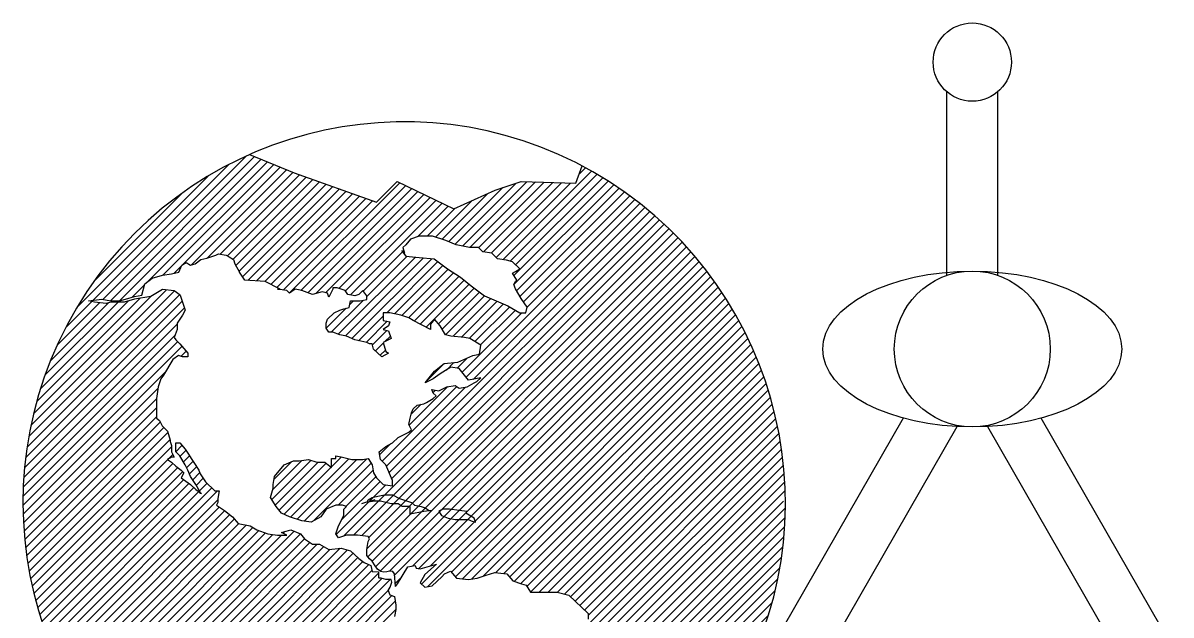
# Model space of a CAD drawing. Header units: millimetres. Extents: x -21221 to 1625077, y -149981 to 356550.
# Drawn here: x 238741 to 240178, y 200838 to 201579 of the extents above; entities that cross this region are included whole.
import ezdxf

# ---------------------------------------------------------------- set-up
doc = ezdxf.new("R2010")
doc.units = ezdxf.units.MM
doc.header["$LTSCALE"] = 1000
doc.header["$MEASUREMENT"] = 0
doc.layers.get('0').update_dxf_attribs({"linetype": 'CONTINUOUS'})
doc.layers.add('Icons', color=7, linetype='CONTINUOUS')

msp = doc.modelspace()

# ---------------------------------------------------------------- hatches: boundary and pattern name
at = {"layer": 'Icons'}
h = msp.add_hatch(dxfattribs=at)
h.set_pattern_fill('ANSI31', color=9, scale=63.75, style=0)
h.set_pattern_definition([(45, (206294.273, 190346.279), (-5.6347572, 5.6347572), [])])
h.paths.add_polyline_path([(239171.1, 200772.6), (239173, 200783.2), (239174.8, 200790.3), (239173, 200799.2), (239176.7, 200804.5), (239195.2, 200824.1), (239200.8, 200832.9), (239206.3, 200836.5), (239208.2, 200845.4), (239208.2, 200850.7), (239206.3, 200861.4), (239200.5, 200863.6), (239198.7, 200869), (239200.8, 200873.1), (239203, 200879.4), (239202.2, 200882.9), (239195.7, 200882.9), (239189.9, 200884.6), (239186.7, 200884.5), (239186.2, 200892.3), (239178.6, 200892.6), (239176.8, 200900.3), (239168.4, 200904.2), (239161.7, 200909), (239151.5, 200918.8), (239139.6, 200922.1), (239124.3, 200920.4), (239112.4, 200927), (239103.9, 200927), (239093.7, 200933.5), (239088.7, 200940), (239076.8, 200944.9), (239064.9, 200941.6), (239071.7, 200938.4), (239059.8, 200938.4), (239047.9, 200940), (239034.3, 200944.9), (239025.8, 200949.8), (239010.6, 200953), (239003.8, 200961.2), (238993.6, 200969.3), (238983.4, 200975.8), (238985.1, 200979.1), (238985.1, 200984), (238986.8, 200993.7), (238981.7, 200993.7), (238969.8, 201005.1), (238963, 201014.9), (238961.3, 201019.8), (238956.2, 201027.9), (238952.8, 201032.8), (238947.7, 201040.9), (238944.4, 201045.8), (238937.6, 201054), (238932.5, 201054), (238932.5, 201042.6), (238937.6, 201037.7), (238944.4, 201026.3), (238947.7, 201019.8), (238951.1, 201011.6), (238954.5, 201006.7), (238957.9, 201001.9), (238963.4, 200991.4), (238964.7, 200990.5), (238963, 200990.5), (238963, 200991.7), (238957.9, 200995.3), (238951.1, 201001.9), (238939.3, 201010), (238942.7, 201016.5), (238939.3, 201019.8), (238932.5, 201024.7), (238927.4, 201029.5), (238922.3, 201032.8), (238927.4, 201036.1), (238930.8, 201036.1), (238927.4, 201042.6), (238927.4, 201050.7), (238925.7, 201055.6), (238925.7, 201057.2), (238922.3, 201068.6), (238915.5, 201075.1), (238912.1, 201081.7), (238908.7, 201084.9), (238908.7, 201097.9), (238908.7, 201101.2), (238908.7, 201109.3), (238910.4, 201124), (238913.8, 201133.8), (238917.2, 201138.7), (238929.1, 201158.2), (238935.9, 201163.1), (238941, 201161.5), (238947.7, 201161.5), (238947.7, 201166.3), (238937.6, 201177.7), (238932.5, 201182.6), (238930.8, 201185.9), (238934.2, 201195.7), (238934.2, 201203.8), (238941, 201213.6), (238944.4, 201220.1), (238941, 201229.9), (238938.2, 201238.9), (238930.8, 201244.2), (238916, 201246), (238901.2, 201237.1), (238880.8, 201233.6), (238867.9, 201230), (238862.3, 201230), (238851.2, 201230), (238845.6, 201228.2), (238830.8, 201230), (238823.4, 201231.8), (238840.1, 201233.6), (238851.2, 201231.8), (238856.8, 201231.8), (238862.3, 201231.8), (238869.7, 201233.6), (238880.8, 201237.1), (238890.1, 201238.9), (238893.8, 201253.1), (238903, 201260.2), (238916, 201263.8), (238927.1, 201265.5), (238936.4, 201267.3), (238940.1, 201276.2), (238945.6, 201279.7), (238951.2, 201276.2), (238956.7, 201278), (238964.1, 201283.3), (238971.5, 201285.1), (238982.6, 201288.6), (238986.3, 201290.4), (238995.6, 201288.6), (238999.3, 201286.8), (239004.9, 201283.3), (239006.7, 201278), (239012.3, 201267.3), (239019, 201257.5), (239044.5, 201255.9), (239064.4, 201245.5), (239071.7, 201244.5), (239075.1, 201241.2), (239081.9, 201246.1), (239090.4, 201244.5), (239103.9, 201239.6), (239115.8, 201242.9), (239122.6, 201241.2), (239124.3, 201236.4), (239129.4, 201246.1), (239129.4, 201247.8), (239134.5, 201247.8), (239144.7, 201244.5), (239148.1, 201239.6), (239156.6, 201238), (239161.7, 201239.6), (239166.7, 201244.5), (239171.8, 201238), (239171.8, 201233.1), (239163.4, 201231.5), (239151.5, 201231.5), (239149.8, 201223.3), (239143, 201221.7), (239137.9, 201220.1), (239131.1, 201216.8), (239122.6, 201208.7), (239120.9, 201203.8), (239120.9, 201197.3), (239124.3, 201192.4), (239129.4, 201192.4), (239137.9, 201189.1), (239146.4, 201187.5), (239156.6, 201182.6), (239171.8, 201179.4), (239175.2, 201177.7), (239178.6, 201177.7), (239180.3, 201171.2), (239190.5, 201161.5), (239199, 201166.3), (239195.6, 201168), (239192.2, 201179.4), (239202.4, 201184.3), (239199, 201194), (239192.2, 201195.7), (239199, 201200.5), (239200.7, 201205.4), (239192.2, 201207.1), (239192.2, 201216.8), (239200.7, 201216.8), (239214.3, 201213.6), (239224.5, 201210.3), (239229.6, 201207.1), (239251.6, 201195.7), (239251.6, 201202.2), (239256.7, 201208.7), (239263.5, 201200.5), (239270.3, 201189.1), (239277.1, 201187.5), (239294.1, 201185.9), (239300.9, 201184.3), (239314.4, 201176.1), (239312.8, 201164.7), (239304.3, 201163.1), (239285.6, 201154.9), (239268.6, 201153.3), (239256.7, 201143.5), (239249.9, 201135.4), (239244.8, 201128.9), (239255, 201133.8), (239263.5, 201140.3), (239277.1, 201148.4), (239287.3, 201146.8), (239299.2, 201132.1), (239314.4, 201135.4), (239309.4, 201130.5), (239306, 201128.9), (239297.5, 201124), (239287.3, 201122.4), (239282.2, 201125.6), (239272, 201124), (239261.8, 201119.1), (239253.3, 201120.7), (239255, 201115.9), (239258.4, 201112.6), (239255, 201109.3), (239246.5, 201104.5), (239243.1, 201102.8), (239234.7, 201101.2), (239229.6, 201096.3), (239227.9, 201091.4), (239226.2, 201084.9), (239224.5, 201076.8), (239227.9, 201070.3), (239224.5, 201067), (239217.7, 201063.7), (239210.9, 201060.5), (239204.1, 201054), (239195.6, 201049.1), (239187.1, 201042.6), (239188.8, 201032.8), (239195.6, 201026.3), (239204.1, 201006.7), (239204.1, 201000.2), (239192.2, 201001.9), (239183.7, 201010), (239180.3, 201016.5), (239178.6, 201026.3), (239173.5, 201034.4), (239166.7, 201032.8), (239160, 201032.8), (239153.2, 201032.8), (239141.3, 201036.1), (239132.8, 201037.7), (239132.8, 201034.4), (239127.7, 201034.4), (239127.7, 201023), (239119.2, 201029.5), (239109, 201029.5), (239098.8, 201032.8), (239087, 201031.2), (239080.2, 201031.2), (239068.3, 201026.3), (239056.4, 201011.6), (239054.7, 201001.9), (239054.7, 200997), (239051.3, 200985.6), (239058.1, 200974.2), (239064.9, 200966), (239075.1, 200961.2), (239090.4, 200956.3), (239102.2, 200954.6), (239114.1, 200961.2), (239120.9, 200970.9), (239132.8, 200975.8), (239141.3, 200975.8), (239146.4, 200974.2), (239143, 200970.9), (239143, 200962.8), (239136.2, 200949.8), (239132.8, 200940), (239136.2, 200935.1), (239146.4, 200938.4), (239160, 200938.4), (239173.5, 200936.7), (239175.2, 200933.5), (239173.5, 200930.2), (239171.8, 200920.4), (239171.8, 200912.9), (239175, 200908.7), (239178.6, 200905.9), (239182.2, 200900), (239185.2, 200895.8), (239189.5, 200892.6), (239193.1, 200891.9), (239196.8, 200892.3), (239200.1, 200893.3), (239204.4, 200892.6), (239206.6, 200889.8), (239207.8, 200874.2), (239210, 200877.3), (239223.2, 200898.7), (239232.4, 200900.1), (239233.4, 200896.8), (239238.7, 200896.2), (239258.8, 200901.8), (239244.2, 200889.1), (239238.7, 200878.4), (239244.2, 200873.1), (239253.5, 200874.9), (239265.5, 200886.2), (239269.2, 200889.8), (239276.7, 200893.3), (239284.1, 200884.4), (239298.9, 200882.7), (239310, 200884.4), (239321.1, 200888), (239332.2, 200891.5), (239347, 200889.8), (239354.4, 200880.9), (239365.5, 200877.3), (239371.1, 200875.6), (239376.6, 200866.7), (239391.4, 200866.7), (239402.5, 200866.7), (239409.9, 200866.7), (239424.8, 200863.1), (239448.8, 200840.1), (239448.8, 200832.9), (239448.8, 200827.6), (239459.9, 200829.4), (239467.3, 200829.4), (239472.9, 200825.8), (239487.7, 200825.8), (239491.4, 200827.6), (239497, 200825.8), (239498.8, 200820.5), (239498.8, 200813.4), (239506.2, 200817), (239511.8, 200817), (239530.3, 200818.7), (239545.1, 200813.4), (239552.5, 200809.9), (239558, 200815.2), (239563.6, 200801), (239558, 200788.6), (239554.3, 200781.5), (239546.9, 200772.6), (239541.4, 200763.7), (239535.8, 200754.8), (239533.6, 200750.5), (239637.7, 200750.5, 0.123836), (239695.7, 200976), (239693.7, 200980.1), (239691.5, 200984.8), (239695.5, 200990.2, 0.27158), (239441.2, 201400.5), (239433.6, 201378.8), (239364.8, 201381), (239332.5, 201370.2), (239280.9, 201346.6), (239209.9, 201381), (239184, 201355.2), (239080.8, 201391.7), (239025.1, 201414.7, 0.70161), (239088, 200519.5), (239130.3, 200549), (239189.5, 200538), (239204.5, 200566.6), (239210, 200577.2), (239217.4, 200587.9), (239224.8, 200595), (239235.9, 200609.2), (239239.6, 200618.1), (239243.3, 200628.7), (239245.2, 200632.3), (239252.6, 200639.4), (239263.7, 200664.3), (239263.7, 200678.5), (239267.4, 200683.8), (239261.8, 200689.1), (239247, 200696.2), (239228.5, 200703.3), (239221.1, 200706.9), (239213.7, 200715.7), (239211.9, 200724.6), (239206.3, 200733.5), (239198.9, 200742.4), (239189.6, 200751.3), (239178.5, 200767.2)])
h.paths.add_polyline_path([(239173.1, 200979.5), (239171.8, 200979.1), (239172, 200979.3)], flags=16)
h.paths.add_polyline_path([(239250.6, 200968.9), (239249.9, 200969.3), (239253.3, 200969.3)], flags=16)
h.paths.add_polyline_path([(239318.9, 201238), (239302.2, 201250.4), (239289.2, 201261.1), (239272.6, 201271.7), (239255.9, 201284.1), (239237.4, 201285.9), (239220.8, 201287.7), (239219.4, 201289.5), (239217, 201298.3), (239220.8, 201301.9), (239226.3, 201309), (239237.4, 201312.6), (239254.1, 201312.6), (239270.7, 201307.2), (239283.7, 201301.9), (239300.4, 201298.3), (239311.5, 201298.3), (239317, 201293), (239328.1, 201291.2), (239335.5, 201284.1), (239346.6, 201282.4), (239354, 201280.6), (239363.3, 201271.7), (239357.7, 201268.2), (239354, 201266.4), (239359.6, 201257.5), (239357.7, 201255.7), (239355.9, 201252.2), (239357.7, 201246.8), (239365.1, 201234.4), (239372.6, 201223.8), (239370.7, 201216.7), (239363.3, 201216.7), (239348.5, 201225.5)], flags=16)

# ---------------------------------------------------------------- linework, layer by layer
at = {"color": 4}
for p, q in [((239226.3, 201309), (239220.8, 201301.9)), ((239226.3, 201309), (239220.8, 201301.9)), ((239237.4, 201312.6), (239226.3, 201309)), ((239237.4, 201312.6), (239226.3, 201309)), ((239254.1, 201312.6), (239237.4, 201312.6)), ((239254.1, 201312.6), (239237.4, 201312.6)), ((239270.7, 201307.2), (239254.1, 201312.6)), ((239270.7, 201307.2), (239254.1, 201312.6)), ((239283.7, 201301.9), (239270.7, 201307.2)), ((239283.7, 201301.9), (239270.7, 201307.2)), ((238982.6, 201288.6), (238986.3, 201290.4)), ((238982.6, 201288.6), (238986.3, 201290.4)), ((238986.3, 201290.4), (238995.6, 201288.6)), ((238986.3, 201290.4), (238995.6, 201288.6)), ((239215.2, 201294.8), (239220.8, 201287.7)), ((239215.2, 201294.8), (239220.8, 201287.7)), ((239220.8, 201301.9), (239217, 201298.3)), ((239220.8, 201301.9), (239217, 201298.3)), ((239217, 201298.3), (239218.9, 201291.2)), ((239217, 201298.3), (239218.9, 201291.2)), ((239300.4, 201298.3), (239283.7, 201301.9)), ((239300.4, 201298.3), (239283.7, 201301.9)), ((239311.5, 201298.3), (239300.4, 201298.3)), ((239311.5, 201298.3), (239300.4, 201298.3)), ((239317, 201293), (239311.5, 201298.3)), ((239317, 201293), (239311.5, 201298.3)), ((239328.1, 201291.2), (239317, 201293)), ((239328.1, 201291.2), (239317, 201293)), ((239335.5, 201284.1), (239328.1, 201291.2)), ((239335.5, 201284.1), (239328.1, 201291.2)), ((238936.4, 201267.3), (238940.1, 201276.2)), ((238936.4, 201267.3), (238940.1, 201276.2)), ((238940.1, 201276.2), (238945.6, 201279.7)), ((238940.1, 201276.2), (238945.6, 201279.7)), ((238945.6, 201279.7), (238951.2, 201276.2)), ((238945.6, 201279.7), (238951.2, 201276.2)), ((238951.2, 201276.2), (238956.7, 201278)), ((238951.2, 201276.2), (238956.7, 201278)), ((238956.7, 201278), (238964.1, 201283.3)), ((238956.7, 201278), (238964.1, 201283.3)), ((238964.1, 201283.3), (238971.5, 201285.1)), ((238964.1, 201283.3), (238971.5, 201285.1)), ((238971.5, 201285.1), (238982.6, 201288.6)), ((238971.5, 201285.1), (238982.6, 201288.6)), ((238995.6, 201288.6), (238999.3, 201286.8)), ((238995.6, 201288.6), (238999.3, 201286.8)), ((238999.3, 201286.8), (239004.9, 201283.3)), ((238999.3, 201286.8), (239004.9, 201283.3)), ((239004.9, 201283.3), (239006.7, 201278)), ((239004.9, 201283.3), (239006.7, 201278)), ((239006.7, 201278), (239012.3, 201267.3)), ((239006.7, 201278), (239012.3, 201267.3)), ((239220.8, 201287.7), (239237.4, 201285.9)), ((239220.8, 201287.7), (239237.4, 201285.9)), ((239237.4, 201285.9), (239255.9, 201284.1)), ((239237.4, 201285.9), (239255.9, 201284.1)), ((239255.9, 201284.1), (239272.6, 201271.7)), ((239255.9, 201284.1), (239272.6, 201271.7)), ((239346.6, 201282.4), (239335.5, 201284.1)), ((239346.6, 201282.4), (239335.5, 201284.1)), ((239354, 201280.6), (239346.6, 201282.4)), ((239354, 201280.6), (239346.6, 201282.4)), ((239363.3, 201271.7), (239354, 201280.6)), ((239363.3, 201271.7), (239354, 201280.6)), ((238903, 201260.2), (238916, 201263.8)), ((238903, 201260.2), (238916, 201263.8)), ((238916, 201263.8), (238927.1, 201265.5)), ((238916, 201263.8), (238927.1, 201265.5)), ((238927.1, 201265.5), (238936.4, 201267.3)), ((238927.1, 201265.5), (238936.4, 201267.3)), ((239019, 201257.5), (239012.3, 201267.3)), ((239019, 201257.5), (239012.3, 201267.3)), ((239272.6, 201271.7), (239289.2, 201261.1)), ((239272.6, 201271.7), (239289.2, 201261.1)), ((239289.2, 201261.1), (239302.2, 201250.4)), ((239289.2, 201261.1), (239302.2, 201250.4)), ((239354, 201266.4), (239357.7, 201268.2)), ((239354, 201266.4), (239357.7, 201268.2)), ((239359.6, 201257.5), (239354, 201266.4)), ((239359.6, 201257.5), (239354, 201266.4)), ((239357.7, 201268.2), (239363.3, 201271.7)), ((239357.7, 201268.2), (239363.3, 201271.7)), ((238890.1, 201238.9), (238893.8, 201253.1)), ((238890.1, 201238.9), (238893.8, 201253.1)), ((238893.8, 201253.1), (238903, 201260.2)), ((238893.8, 201253.1), (238903, 201260.2)), ((239044.5, 201255.9), (239019, 201257.5)), ((239044.5, 201255.9), (239019, 201257.5)), ((239063.2, 201246.1), (239044.5, 201255.9)), ((239063.2, 201246.1), (239044.5, 201255.9)), ((239071.7, 201244.5), (239059.8, 201246.1)), ((239059.8, 201246.1), (239063.2, 201246.1)), ((239059.8, 201246.1), (239063.2, 201246.1)), ((239071.7, 201244.5), (239059.8, 201246.1)), ((239081.9, 201246.1), (239075.1, 201241.2)), ((239081.9, 201246.1), (239075.1, 201241.2)), ((239090.4, 201244.5), (239081.9, 201246.1)), ((239090.4, 201244.5), (239081.9, 201246.1)), ((239129.4, 201246.1), (239124.3, 201236.4)), ((239129.4, 201246.1), (239124.3, 201236.4)), ((239134.5, 201247.8), (239129.4, 201247.8)), ((239129.4, 201247.8), (239129.4, 201246.1)), ((239129.4, 201247.8), (239129.4, 201246.1)), ((239134.5, 201247.8), (239129.4, 201247.8)), ((239144.7, 201244.5), (239134.5, 201247.8)), ((239144.7, 201244.5), (239134.5, 201247.8)), ((239302.2, 201250.4), (239318.9, 201238)), ((239302.2, 201250.4), (239318.9, 201238)), ((239355.9, 201252.2), (239357.7, 201255.7)), ((239355.9, 201252.2), (239357.7, 201255.7)), ((239357.7, 201246.8), (239355.9, 201252.2)), ((239357.7, 201246.8), (239355.9, 201252.2)), ((239357.7, 201255.7), (239359.6, 201257.5)), ((239357.7, 201255.7), (239359.6, 201257.5)), ((239365.1, 201234.4), (239357.7, 201246.8)), ((239365.1, 201234.4), (239357.7, 201246.8)), ((238823.4, 201231.8), (238840.1, 201233.6)), ((238823.4, 201231.8), (238840.1, 201233.6)), ((238830.8, 201230), (238823.4, 201231.8)), ((238830.8, 201230), (238823.4, 201231.8)), ((238840.1, 201233.6), (238851.2, 201231.8)), ((238840.1, 201233.6), (238851.2, 201231.8)), ((238851.2, 201231.8), (238856.8, 201231.8)), ((238851.2, 201231.8), (238856.8, 201231.8)), ((238856.8, 201231.8), (238862.3, 201231.8)), ((238856.8, 201231.8), (238862.3, 201231.8)), ((238862.3, 201231.8), (238869.7, 201233.6)), ((238862.3, 201231.8), (238869.7, 201233.6)), ((238880.8, 201233.6), (238867.9, 201230)), ((238880.8, 201233.6), (238867.9, 201230)), ((238869.7, 201233.6), (238880.8, 201237.1)), ((238869.7, 201233.6), (238880.8, 201237.1)), ((238880.8, 201237.1), (238890.1, 201238.9)), ((238880.8, 201237.1), (238890.1, 201238.9)), ((238901.2, 201237.1), (238880.8, 201233.6)), ((238901.2, 201237.1), (238880.8, 201233.6)), ((238916, 201246), (238901.2, 201237.1)), ((238916, 201246), (238901.2, 201237.1)), ((238930.8, 201244.2), (238916, 201246)), ((238930.8, 201244.2), (238916, 201246)), ((238938.2, 201238.9), (238930.8, 201244.2)), ((238938.2, 201238.9), (238930.8, 201244.2)), ((238938.2, 201238.9), (238941, 201229.9)), ((238938.2, 201238.9), (238941, 201229.9)), ((239075.1, 201241.2), (239071.7, 201244.5)), ((239075.1, 201241.2), (239071.7, 201244.5)), ((239103.9, 201239.6), (239090.4, 201244.5)), ((239103.9, 201239.6), (239090.4, 201244.5)), ((239115.8, 201242.9), (239103.9, 201239.6)), ((239115.8, 201242.9), (239103.9, 201239.6)), ((239122.6, 201241.2), (239115.8, 201242.9)), ((239122.6, 201241.2), (239115.8, 201242.9)), ((239124.3, 201236.4), (239122.6, 201241.2)), ((239124.3, 201236.4), (239122.6, 201241.2)), ((239148.1, 201239.6), (239144.7, 201244.5)), ((239148.1, 201239.6), (239144.7, 201244.5)), ((239156.6, 201238), (239148.1, 201239.6)), ((239156.6, 201238), (239148.1, 201239.6)), ((239161.7, 201239.6), (239156.6, 201238)), ((239161.7, 201239.6), (239156.6, 201238)), ((239166.7, 201244.5), (239161.7, 201239.6)), ((239166.7, 201244.5), (239161.7, 201239.6)), ((239163.4, 201231.5), (239171.8, 201233.1)), ((239163.4, 201231.5), (239171.8, 201233.1)), ((239171.8, 201238), (239166.7, 201244.5)), ((239171.8, 201238), (239166.7, 201244.5)), ((239171.8, 201233.1), (239171.8, 201238)), ((239171.8, 201233.1), (239171.8, 201238)), ((239318.9, 201238), (239348.5, 201225.5)), ((239318.9, 201238), (239348.5, 201225.5)), ((239372.6, 201223.8), (239365.1, 201234.4)), ((239372.6, 201223.8), (239365.1, 201234.4)), ((238845.6, 201228.2), (238830.8, 201230)), ((238845.6, 201228.2), (238830.8, 201230)), ((238851.2, 201230), (238845.6, 201228.2)), ((238851.2, 201230), (238845.6, 201228.2)), ((238862.3, 201230), (238851.2, 201230)), ((238862.3, 201230), (238851.2, 201230)), ((238867.9, 201230), (238862.3, 201230)), ((238867.9, 201230), (238862.3, 201230)), ((238941, 201229.9), (238944.4, 201220.1)), ((238941, 201229.9), (238944.4, 201220.1)), ((238944.4, 201220.1), (238941, 201213.6)), ((238944.4, 201220.1), (238941, 201213.6)), ((239131.1, 201216.8), (239137.9, 201220.1)), ((239131.1, 201216.8), (239137.9, 201220.1)), ((239137.9, 201220.1), (239143, 201221.7)), ((239137.9, 201220.1), (239143, 201221.7)), ((239143, 201221.7), (239149.8, 201223.3)), ((239143, 201221.7), (239149.8, 201223.3)), ((239149.8, 201223.3), (239151.5, 201231.5)), ((239149.8, 201223.3), (239151.5, 201231.5)), ((239151.5, 201231.5), (239163.4, 201231.5)), ((239151.5, 201231.5), (239163.4, 201231.5)), ((239348.5, 201225.5), (239363.3, 201216.7)), ((239348.5, 201225.5), (239363.3, 201216.7)), ((239370.7, 201216.7), (239372.6, 201223.8)), ((239370.7, 201216.7), (239372.6, 201223.8)), ((238941, 201213.6), (238934.2, 201203.8)), ((238941, 201213.6), (238934.2, 201203.8)), ((238934.2, 201203.8), (238934.2, 201195.7)), ((238934.2, 201203.8), (238934.2, 201195.7)), ((239120.9, 201203.8), (239122.6, 201208.7)), ((239120.9, 201203.8), (239122.6, 201208.7)), ((239120.9, 201197.3), (239120.9, 201203.8)), ((239120.9, 201197.3), (239120.9, 201203.8)), ((239122.6, 201208.7), (239131.1, 201216.8)), ((239122.6, 201208.7), (239131.1, 201216.8)), ((239200.7, 201216.8), (239192.2, 201216.8)), ((239192.2, 201216.8), (239192.2, 201207.1)), ((239192.2, 201216.8), (239192.2, 201207.1)), ((239200.7, 201216.8), (239192.2, 201216.8)), ((239192.2, 201207.1), (239200.7, 201205.4)), ((239192.2, 201207.1), (239200.7, 201205.4)), ((239200.7, 201205.4), (239199, 201200.5)), ((239200.7, 201205.4), (239199, 201200.5)), ((239214.3, 201213.6), (239200.7, 201216.8)), ((239214.3, 201213.6), (239200.7, 201216.8)), ((239224.5, 201210.3), (239214.3, 201213.6)), ((239224.5, 201210.3), (239214.3, 201213.6)), ((239229.6, 201207.1), (239224.5, 201210.3)), ((239229.6, 201207.1), (239224.5, 201210.3)), ((239251.6, 201195.7), (239229.6, 201207.1)), ((239251.6, 201195.7), (239229.6, 201207.1)), ((239256.7, 201208.7), (239251.6, 201202.2)), ((239256.7, 201208.7), (239251.6, 201202.2)), ((239263.5, 201200.5), (239256.7, 201208.7)), ((239263.5, 201200.5), (239256.7, 201208.7)), ((239363.3, 201216.7), (239370.7, 201216.7)), ((239363.3, 201216.7), (239370.7, 201216.7)), ((238934.2, 201195.7), (238930.8, 201185.9)), ((238934.2, 201195.7), (238930.8, 201185.9)), ((239124.3, 201192.4), (239120.9, 201197.3)), ((239124.3, 201192.4), (239120.9, 201197.3)), ((239129.4, 201192.4), (239124.3, 201192.4)), ((239129.4, 201192.4), (239124.3, 201192.4)), ((239137.9, 201189.1), (239129.4, 201192.4)), ((239137.9, 201189.1), (239129.4, 201192.4)), ((239146.4, 201187.5), (239137.9, 201189.1)), ((239146.4, 201187.5), (239137.9, 201189.1)), ((239199, 201200.5), (239192.2, 201195.7)), ((239199, 201200.5), (239192.2, 201195.7)), ((239192.2, 201195.7), (239199, 201194)), ((239192.2, 201195.7), (239199, 201194)), ((239199, 201194), (239202.4, 201184.3)), ((239199, 201194), (239202.4, 201184.3)), ((239251.6, 201202.2), (239251.6, 201195.7)), ((239251.6, 201202.2), (239251.6, 201195.7)), ((239270.3, 201189.1), (239263.5, 201200.5)), ((239270.3, 201189.1), (239263.5, 201200.5)), ((239277.1, 201187.5), (239270.3, 201189.1)), ((239277.1, 201187.5), (239270.3, 201189.1)), ((238930.8, 201185.9), (238932.5, 201182.6)), ((238930.8, 201185.9), (238932.5, 201182.6)), ((238932.5, 201182.6), (238937.6, 201177.7)), ((238932.5, 201182.6), (238937.6, 201177.7)), ((238937.6, 201177.7), (238947.7, 201166.3)), ((238937.6, 201177.7), (238947.7, 201166.3)), ((239156.6, 201182.6), (239146.4, 201187.5)), ((239156.6, 201182.6), (239146.4, 201187.5)), ((239171.8, 201179.4), (239156.6, 201182.6)), ((239171.8, 201179.4), (239156.6, 201182.6)), ((239175.2, 201177.7), (239171.8, 201179.4)), ((239175.2, 201177.7), (239171.8, 201179.4)), ((239178.6, 201177.7), (239175.2, 201177.7)), ((239178.6, 201177.7), (239175.2, 201177.7)), ((239180.3, 201171.2), (239178.6, 201177.7)), ((239180.3, 201171.2), (239178.6, 201177.7)), ((239202.4, 201184.3), (239192.2, 201179.4)), ((239202.4, 201184.3), (239192.2, 201179.4)), ((239192.2, 201179.4), (239195.6, 201168)), ((239192.2, 201179.4), (239195.6, 201168)), ((239294.1, 201185.9), (239277.1, 201187.5)), ((239294.1, 201185.9), (239277.1, 201187.5)), ((239300.9, 201184.3), (239294.1, 201185.9)), ((239300.9, 201184.3), (239294.1, 201185.9)), ((239314.4, 201176.1), (239300.9, 201184.3)), ((239314.4, 201176.1), (239300.9, 201184.3)), ((239312.8, 201164.7), (239314.4, 201176.1)), ((239312.8, 201164.7), (239314.4, 201176.1)), ((238935.9, 201163.1), (238929.1, 201158.2)), ((238935.9, 201163.1), (238929.1, 201158.2)), ((238941, 201161.5), (238935.9, 201163.1)), ((238941, 201161.5), (238935.9, 201163.1)), ((238947.7, 201161.5), (238941, 201161.5)), ((238947.7, 201161.5), (238941, 201161.5)), ((238947.7, 201166.3), (238947.7, 201161.5)), ((238947.7, 201166.3), (238947.7, 201161.5)), ((239190.5, 201161.5), (239180.3, 201171.2)), ((239190.5, 201161.5), (239180.3, 201171.2)), ((239199, 201166.3), (239190.5, 201161.5)), ((239199, 201166.3), (239190.5, 201161.5)), ((239195.6, 201168), (239199, 201166.3)), ((239195.6, 201168), (239199, 201166.3)), ((239285.6, 201154.9), (239304.3, 201163.1)), ((239285.6, 201154.9), (239304.3, 201163.1)), ((239304.3, 201163.1), (239312.8, 201164.7)), ((239304.3, 201163.1), (239312.8, 201164.7)), ((238929.1, 201158.2), (238917.2, 201138.7)), ((238929.1, 201158.2), (238917.2, 201138.7)), ((239256.7, 201143.5), (239268.6, 201153.3)), ((239256.7, 201143.5), (239268.6, 201153.3)), ((239277.1, 201148.4), (239263.5, 201140.3)), ((239277.1, 201148.4), (239263.5, 201140.3)), ((239268.6, 201153.3), (239285.6, 201154.9)), ((239268.6, 201153.3), (239285.6, 201154.9)), ((239287.3, 201146.8), (239277.1, 201148.4)), ((239287.3, 201146.8), (239277.1, 201148.4)), ((239299.2, 201132.1), (239287.3, 201146.8)), ((239299.2, 201132.1), (239287.3, 201146.8)), ((238913.8, 201133.8), (238910.4, 201124)), ((238913.8, 201133.8), (238910.4, 201124)), ((238917.2, 201138.7), (238913.8, 201133.8)), ((238917.2, 201138.7), (238913.8, 201133.8)), ((239244.8, 201128.9), (239249.9, 201135.4)), ((239244.8, 201128.9), (239249.9, 201135.4)), ((239255, 201133.8), (239244.8, 201128.9)), ((239255, 201133.8), (239244.8, 201128.9)), ((239249.9, 201135.4), (239256.7, 201143.5)), ((239249.9, 201135.4), (239256.7, 201143.5)), ((239263.5, 201140.3), (239255, 201133.8)), ((239263.5, 201140.3), (239255, 201133.8)), ((239314.4, 201135.4), (239299.2, 201132.1)), ((239314.4, 201135.4), (239299.2, 201132.1)), ((239309.4, 201130.5), (239314.4, 201135.4)), ((239309.4, 201130.5), (239314.4, 201135.4)), ((238910.4, 201124), (238908.7, 201109.3)), ((238910.4, 201124), (238908.7, 201109.3)), ((239255, 201115.9), (239253.3, 201120.7)), ((239253.3, 201120.7), (239261.8, 201119.1)), ((239253.3, 201120.7), (239261.8, 201119.1)), ((239255, 201115.9), (239253.3, 201120.7)), ((239261.8, 201119.1), (239272, 201124)), ((239261.8, 201119.1), (239272, 201124)), ((239272, 201124), (239282.2, 201125.6)), ((239272, 201124), (239282.2, 201125.6)), ((239282.2, 201125.6), (239287.3, 201122.4)), ((239282.2, 201125.6), (239287.3, 201122.4)), ((239287.3, 201122.4), (239297.5, 201124)), ((239287.3, 201122.4), (239297.5, 201124)), ((239297.5, 201124), (239306, 201128.9)), ((239297.5, 201124), (239306, 201128.9)), ((239306, 201128.9), (239309.4, 201130.5)), ((239306, 201128.9), (239309.4, 201130.5)), ((238908.7, 201109.3), (238908.7, 201101.2)), ((238908.7, 201109.3), (238908.7, 201101.2)), ((239234.7, 201101.2), (239243.1, 201102.8)), ((239234.7, 201101.2), (239243.1, 201102.8)), ((239243.1, 201102.8), (239246.5, 201104.5)), ((239243.1, 201102.8), (239246.5, 201104.5)), ((239246.5, 201104.5), (239255, 201109.3)), ((239246.5, 201104.5), (239255, 201109.3)), ((239258.4, 201112.6), (239255, 201115.9)), ((239258.4, 201112.6), (239255, 201115.9)), ((239255, 201109.3), (239258.4, 201112.6)), ((239255, 201109.3), (239258.4, 201112.6)), ((238908.7, 201101.2), (238908.7, 201097.9)), ((238908.7, 201101.2), (238908.7, 201097.9)), ((238908.7, 201097.9), (238908.7, 201084.9)), ((238908.7, 201097.9), (238908.7, 201084.9)), ((239226.2, 201084.9), (239227.9, 201091.4)), ((239226.2, 201084.9), (239227.9, 201091.4)), ((239227.9, 201091.4), (239229.6, 201096.3)), ((239227.9, 201091.4), (239229.6, 201096.3)), ((239229.6, 201096.3), (239234.7, 201101.2)), ((239229.6, 201096.3), (239234.7, 201101.2)), ((238908.7, 201084.9), (238912.1, 201081.7)), ((238908.7, 201084.9), (238912.1, 201081.7)), ((238912.1, 201081.7), (238915.5, 201075.1)), ((238912.1, 201081.7), (238915.5, 201075.1)), ((238915.5, 201075.1), (238922.3, 201068.6)), ((238915.5, 201075.1), (238922.3, 201068.6)), ((239224.5, 201076.8), (239226.2, 201084.9)), ((239224.5, 201076.8), (239226.2, 201084.9)), ((239227.9, 201070.3), (239224.5, 201076.8)), ((239227.9, 201070.3), (239224.5, 201076.8)), ((238922.3, 201068.6), (238925.7, 201057.2)), ((238922.3, 201068.6), (238925.7, 201057.2)), ((239204.1, 201054), (239210.9, 201060.5)), ((239204.1, 201054), (239210.9, 201060.5)), ((239210.9, 201060.5), (239217.7, 201063.7)), ((239210.9, 201060.5), (239217.7, 201063.7)), ((239217.7, 201063.7), (239224.5, 201067)), ((239217.7, 201063.7), (239224.5, 201067)), ((239224.5, 201067), (239227.9, 201070.3)), ((239224.5, 201067), (239227.9, 201070.3)), ((238925.7, 201057.2), (238925.7, 201055.6)), ((238925.7, 201057.2), (238925.7, 201055.6)), ((238925.7, 201055.6), (238927.4, 201050.7)), ((238925.7, 201055.6), (238927.4, 201050.7)), ((238927.4, 201050.7), (238927.4, 201042.6)), ((238927.4, 201050.7), (238927.4, 201042.6)), ((238932.5, 201042.6), (238932.5, 201054)), ((238932.5, 201054), (238937.6, 201054)), ((238932.5, 201054), (238937.6, 201054)), ((238932.5, 201042.6), (238932.5, 201054)), ((238937.6, 201054), (238944.4, 201045.8)), ((238937.6, 201054), (238944.4, 201045.8)), ((238944.4, 201045.8), (238947.7, 201040.9)), ((238944.4, 201045.8), (238947.7, 201040.9)), ((239187.1, 201042.6), (239195.6, 201049.1)), ((239187.1, 201042.6), (239195.6, 201049.1)), ((239195.6, 201049.1), (239204.1, 201054)), ((239195.6, 201049.1), (239204.1, 201054)), ((238927.4, 201036.1), (238922.3, 201032.8)), ((238927.4, 201036.1), (238922.3, 201032.8)), ((238922.3, 201032.8), (238927.4, 201029.5)), ((238922.3, 201032.8), (238927.4, 201029.5)), ((238927.4, 201042.6), (238930.8, 201036.1)), ((238927.4, 201042.6), (238930.8, 201036.1)), ((238930.8, 201036.1), (238927.4, 201036.1)), ((238930.8, 201036.1), (238927.4, 201036.1)), ((238937.6, 201037.7), (238932.5, 201042.6)), ((238937.6, 201037.7), (238932.5, 201042.6)), ((238944.4, 201026.3), (238937.6, 201037.7)), ((238944.4, 201026.3), (238937.6, 201037.7)), ((238947.7, 201040.9), (238952.8, 201032.8)), ((238947.7, 201040.9), (238952.8, 201032.8)), ((238952.8, 201032.8), (238956.2, 201027.9)), ((238952.8, 201032.8), (238956.2, 201027.9)), ((239068.3, 201026.3), (239080.2, 201031.2)), ((239068.3, 201026.3), (239080.2, 201031.2)), ((239080.2, 201031.2), (239087, 201031.2)), ((239080.2, 201031.2), (239087, 201031.2)), ((239087, 201031.2), (239098.8, 201032.8)), ((239087, 201031.2), (239098.8, 201032.8)), ((239098.8, 201032.8), (239109, 201029.5)), ((239098.8, 201032.8), (239109, 201029.5)), ((239127.7, 201023), (239127.7, 201034.4)), ((239127.7, 201034.4), (239132.8, 201034.4)), ((239127.7, 201034.4), (239132.8, 201034.4)), ((239127.7, 201023), (239127.7, 201034.4)), ((239132.8, 201034.4), (239132.8, 201037.7)), ((239132.8, 201037.7), (239141.3, 201036.1)), ((239132.8, 201037.7), (239141.3, 201036.1)), ((239132.8, 201034.4), (239132.8, 201037.7)), ((239141.3, 201036.1), (239153.2, 201032.8)), ((239141.3, 201036.1), (239153.2, 201032.8)), ((239153.2, 201032.8), (239160, 201032.8)), ((239153.2, 201032.8), (239160, 201032.8)), ((239160, 201032.8), (239166.7, 201032.8)), ((239160, 201032.8), (239166.7, 201032.8)), ((239166.7, 201032.8), (239173.5, 201034.4)), ((239166.7, 201032.8), (239173.5, 201034.4)), ((239173.5, 201034.4), (239178.6, 201026.3)), ((239173.5, 201034.4), (239178.6, 201026.3)), ((239188.8, 201032.8), (239187.1, 201042.6)), ((239188.8, 201032.8), (239187.1, 201042.6)), ((239195.6, 201026.3), (239188.8, 201032.8)), ((239195.6, 201026.3), (239188.8, 201032.8)), ((238927.4, 201029.5), (238932.5, 201024.7)), ((238927.4, 201029.5), (238932.5, 201024.7)), ((238932.5, 201024.7), (238939.3, 201019.8)), ((238932.5, 201024.7), (238939.3, 201019.8)), ((238939.3, 201019.8), (238942.7, 201016.5)), ((238939.3, 201019.8), (238942.7, 201016.5)), ((238942.7, 201016.5), (238939.3, 201010)), ((238942.7, 201016.5), (238939.3, 201010)), ((238947.7, 201019.8), (238944.4, 201026.3)), ((238947.7, 201019.8), (238944.4, 201026.3)), ((238951.1, 201011.6), (238947.7, 201019.8)), ((238951.1, 201011.6), (238947.7, 201019.8)), ((238956.2, 201027.9), (238961.3, 201019.8)), ((238956.2, 201027.9), (238961.3, 201019.8)), ((238961.3, 201019.8), (238963, 201014.9)), ((238961.3, 201019.8), (238963, 201014.9)), ((239056.4, 201011.6), (239068.3, 201026.3)), ((239056.4, 201011.6), (239068.3, 201026.3)), ((239109, 201029.5), (239119.2, 201029.5)), ((239109, 201029.5), (239119.2, 201029.5)), ((239119.2, 201029.5), (239127.7, 201023)), ((239119.2, 201029.5), (239127.7, 201023)), ((239178.6, 201026.3), (239180.3, 201016.5)), ((239178.6, 201026.3), (239180.3, 201016.5)), ((239180.3, 201016.5), (239183.7, 201010)), ((239180.3, 201016.5), (239183.7, 201010)), ((239204.1, 201006.7), (239195.6, 201026.3)), ((239204.1, 201006.7), (239195.6, 201026.3)), ((238939.3, 201010), (238951.1, 201001.9)), ((238939.3, 201010), (238951.1, 201001.9)), ((238954.5, 201006.7), (238951.1, 201011.6)), ((238954.5, 201006.7), (238951.1, 201011.6)), ((238951.1, 201001.9), (238957.9, 200995.3)), ((238951.1, 201001.9), (238957.9, 200995.3)), ((238957.9, 201001.9), (238954.5, 201006.7)), ((238957.9, 201001.9), (238954.5, 201006.7)), ((238963, 200992.1), (238957.9, 201001.9)), ((238963, 200992.1), (238957.9, 201001.9)), ((238963, 201014.9), (238969.8, 201005.1)), ((238963, 201014.9), (238969.8, 201005.1)), ((238969.8, 201005.1), (238981.7, 200993.7)), ((238969.8, 201005.1), (238981.7, 200993.7)), ((239054.7, 201001.9), (239056.4, 201011.6)), ((239054.7, 201001.9), (239056.4, 201011.6)), ((239054.7, 200997), (239054.7, 201001.9)), ((239054.7, 200997), (239054.7, 201001.9)), ((239183.7, 201010), (239192.2, 201001.9)), ((239183.7, 201010), (239192.2, 201001.9)), ((239192.2, 201001.9), (239204.1, 201000.2)), ((239192.2, 201001.9), (239204.1, 201000.2)), ((239204.1, 201000.2), (239204.1, 201006.7)), ((239204.1, 201000.2), (239204.1, 201006.7)), ((238957.9, 200995.3), (238964.7, 200990.5)), ((238957.9, 200995.3), (238964.7, 200990.5)), ((238963, 200990.5), (238963, 200992.1)), ((238963, 200990.5), (238963, 200992.1)), ((238964.7, 200990.5), (238963, 200990.5)), ((238964.7, 200990.5), (238963, 200990.5)), ((238981.7, 200993.7), (238986.8, 200993.7)), ((238981.7, 200993.7), (238986.8, 200993.7)), ((238986.8, 200993.7), (238985.1, 200984)), ((238986.8, 200993.7), (238985.1, 200984)), ((239051.3, 200985.6), (239054.7, 200997)), ((239051.3, 200985.6), (239054.7, 200997)), ((239185.4, 200987.2), (239193.9, 200988.8)), ((239185.4, 200987.2), (239193.9, 200988.8)), ((239193.9, 200988.8), (239204.1, 200988.8)), ((239193.9, 200988.8), (239204.1, 200988.8)), ((239204.1, 200988.8), (239212.6, 200984)), ((239204.1, 200988.8), (239212.6, 200984)), ((238985.1, 200979.1), (238983.4, 200975.8)), ((238985.1, 200979.1), (238983.4, 200975.8)), ((238983.4, 200975.8), (238993.6, 200969.3)), ((238983.4, 200975.8), (238993.6, 200969.3)), ((238985.1, 200984), (238985.1, 200979.1)), ((238985.1, 200984), (238985.1, 200979.1)), ((239058.1, 200974.2), (239051.3, 200985.6)), ((239058.1, 200974.2), (239051.3, 200985.6)), ((239064.9, 200966), (239058.1, 200974.2)), ((239064.9, 200966), (239058.1, 200974.2)), ((239132.8, 200975.8), (239120.9, 200970.9)), ((239132.8, 200975.8), (239120.9, 200970.9)), ((239141.3, 200975.8), (239132.8, 200975.8)), ((239141.3, 200975.8), (239132.8, 200975.8)), ((239146.4, 200974.2), (239141.3, 200975.8)), ((239146.4, 200974.2), (239141.3, 200975.8)), ((239143, 200970.9), (239146.4, 200974.2)), ((239143, 200970.9), (239146.4, 200974.2)), ((239170.1, 200979.1), (239165.1, 200977.4)), ((239170.1, 200979.1), (239165.1, 200977.4)), ((239182, 200980.7), (239170.1, 200979.1)), ((239182, 200980.7), (239170.1, 200979.1)), ((239171.8, 200979.1), (239173.5, 200982.3)), ((239171.8, 200979.1), (239173.5, 200982.3)), ((239176.9, 200980.7), (239171.8, 200979.1)), ((239176.9, 200980.7), (239171.8, 200979.1)), ((239173.5, 200982.3), (239178.6, 200985.6)), ((239173.5, 200982.3), (239178.6, 200985.6)), ((239182, 200982.3), (239176.9, 200980.7)), ((239182, 200982.3), (239176.9, 200980.7)), ((239178.6, 200985.6), (239185.4, 200987.2)), ((239178.6, 200985.6), (239185.4, 200987.2)), ((239188.8, 200980.7), (239182, 200980.7)), ((239188.8, 200980.7), (239182, 200980.7)), ((239202.4, 200977.4), (239188.8, 200980.7)), ((239202.4, 200977.4), (239188.8, 200980.7)), ((239210.9, 200977.4), (239202.4, 200977.4)), ((239210.9, 200977.4), (239202.4, 200977.4)), ((239216, 200974.2), (239210.9, 200977.4)), ((239216, 200974.2), (239210.9, 200977.4)), ((239212.6, 200984), (239217.7, 200982.3)), ((239212.6, 200984), (239217.7, 200982.3)), ((239222.8, 200974.2), (239216, 200974.2)), ((239222.8, 200974.2), (239216, 200974.2)), ((239217.7, 200982.3), (239227.9, 200979.1)), ((239217.7, 200982.3), (239227.9, 200979.1)), ((239226.2, 200974.2), (239222.8, 200974.2)), ((239226.2, 200974.2), (239222.8, 200974.2)), ((239226.2, 200969.3), (239226.2, 200974.2)), ((239226.2, 200969.3), (239226.2, 200974.2)), ((239227.9, 200979.1), (239231.3, 200975.8)), ((239227.9, 200979.1), (239231.3, 200975.8)), ((239231.3, 200975.8), (239239.8, 200974.2)), ((239231.3, 200975.8), (239239.8, 200974.2)), ((239239.8, 200974.2), (239244.8, 200972.6)), ((239239.8, 200974.2), (239244.8, 200972.6)), ((238993.6, 200969.3), (239003.8, 200961.2)), ((238993.6, 200969.3), (239003.8, 200961.2)), ((239003.8, 200961.2), (239010.6, 200953)), ((239003.8, 200961.2), (239010.6, 200953)), ((239075.1, 200961.2), (239064.9, 200966)), ((239075.1, 200961.2), (239064.9, 200966)), ((239090.4, 200956.3), (239075.1, 200961.2)), ((239090.4, 200956.3), (239075.1, 200961.2)), ((239114.1, 200961.2), (239102.2, 200954.6)), ((239114.1, 200961.2), (239102.2, 200954.6)), ((239120.9, 200970.9), (239114.1, 200961.2)), ((239120.9, 200970.9), (239114.1, 200961.2)), ((239136.2, 200949.8), (239143, 200962.8)), ((239136.2, 200949.8), (239143, 200962.8)), ((239143, 200962.8), (239143, 200970.9)), ((239143, 200962.8), (239143, 200970.9)), ((239226.2, 200964.4), (239226.2, 200969.3)), ((239226.2, 200964.4), (239226.2, 200969.3)), ((239243.1, 200967.7), (239226.2, 200964.4)), ((239243.1, 200967.7), (239226.2, 200964.4)), ((239253.3, 200969.3), (239243.1, 200967.7)), ((239253.3, 200969.3), (239243.1, 200967.7)), ((239244.8, 200972.6), (239249.9, 200969.3)), ((239244.8, 200972.6), (239249.9, 200969.3)), ((239249.9, 200969.3), (239253.3, 200969.3)), ((239249.9, 200969.3), (239253.3, 200969.3)), ((239266.9, 200970.9), (239261.8, 200967.7)), ((239266.9, 200970.9), (239261.8, 200967.7)), ((239261.8, 200967.7), (239265.2, 200962.8)), ((239261.8, 200967.7), (239265.2, 200962.8)), ((239265.2, 200962.8), (239273.7, 200959.5)), ((239265.2, 200962.8), (239273.7, 200959.5)), ((239275.4, 200970.9), (239266.9, 200970.9)), ((239275.4, 200970.9), (239266.9, 200970.9)), ((239273.7, 200959.5), (239282.2, 200957.9)), ((239273.7, 200959.5), (239282.2, 200957.9)), ((239287.3, 200969.3), (239275.4, 200970.9)), ((239287.3, 200969.3), (239275.4, 200970.9)), ((239297.5, 200967.7), (239287.3, 200969.3)), ((239297.5, 200967.7), (239287.3, 200969.3)), ((239306, 200959.5), (239295.8, 200966)), ((239306, 200959.5), (239295.8, 200966)), ((239307.7, 200954.6), (239306, 200959.5)), ((239307.7, 200954.6), (239306, 200959.5)), ((239010.6, 200953), (239025.8, 200949.8)), ((239010.6, 200953), (239025.8, 200949.8)), ((239025.8, 200949.8), (239034.3, 200944.9)), ((239025.8, 200949.8), (239034.3, 200944.9)), ((239034.3, 200944.9), (239047.9, 200940)), ((239034.3, 200944.9), (239047.9, 200940)), ((239064.9, 200941.6), (239076.8, 200944.9)), ((239064.9, 200941.6), (239076.8, 200944.9)), ((239076.8, 200944.9), (239088.7, 200940)), ((239076.8, 200944.9), (239088.7, 200940)), ((239102.2, 200954.6), (239090.4, 200956.3)), ((239102.2, 200954.6), (239090.4, 200956.3)), ((239132.8, 200940), (239136.2, 200949.8)), ((239132.8, 200940), (239136.2, 200949.8)), ((239282.2, 200957.9), (239292.4, 200957.9)), ((239282.2, 200957.9), (239292.4, 200957.9)), ((239292.4, 200957.9), (239299.2, 200957.9)), ((239292.4, 200957.9), (239299.2, 200957.9)), ((239299.2, 200957.9), (239302.6, 200956.3)), ((239299.2, 200957.9), (239302.6, 200956.3)), ((239302.6, 200956.3), (239307.7, 200954.6)), ((239302.6, 200956.3), (239307.7, 200954.6)), ((239047.9, 200940), (239059.8, 200938.4)), ((239047.9, 200940), (239059.8, 200938.4)), ((239059.8, 200938.4), (239071.7, 200938.4)), ((239059.8, 200938.4), (239071.7, 200938.4)), ((239071.7, 200938.4), (239064.9, 200941.6)), ((239071.7, 200938.4), (239064.9, 200941.6)), ((239088.7, 200940), (239093.7, 200933.5)), ((239088.7, 200940), (239093.7, 200933.5)), ((239093.7, 200933.5), (239103.9, 200927)), ((239093.7, 200933.5), (239103.9, 200927)), ((239136.2, 200935.1), (239132.8, 200940)), ((239136.2, 200935.1), (239132.8, 200940)), ((239146.4, 200938.4), (239136.2, 200935.1)), ((239146.4, 200938.4), (239136.2, 200935.1)), ((239160, 200938.4), (239146.4, 200938.4)), ((239160, 200938.4), (239146.4, 200938.4)), ((239173.5, 200936.7), (239160, 200938.4)), ((239173.5, 200936.7), (239160, 200938.4)), ((239171.8, 200920.4), (239173.5, 200930.2)), ((239171.8, 200920.4), (239173.5, 200930.2)), ((239175.2, 200933.5), (239173.5, 200936.7)), ((239175.2, 200933.5), (239173.5, 200936.7)), ((239173.5, 200930.2), (239175.2, 200933.5)), ((239173.5, 200930.2), (239175.2, 200933.5)), ((239103.9, 200927), (239112.4, 200927)), ((239103.9, 200927), (239112.4, 200927)), ((239112.4, 200927), (239124.3, 200920.4)), ((239112.4, 200927), (239124.3, 200920.4)), ((239124.3, 200920.4), (239139.6, 200922.1)), ((239124.3, 200920.4), (239139.6, 200922.1)), ((239139.6, 200922.1), (239151.5, 200918.8)), ((239139.6, 200922.1), (239151.5, 200918.8)), ((239151.5, 200918.8), (239161.7, 200909)), ((239151.5, 200918.8), (239161.7, 200909)), ((239171.8, 200912.3), (239171.8, 200920.4)), ((239171.8, 200912.3), (239171.8, 200920.4)), ((239161.7, 200909), (239168.4, 200904.2)), ((239161.7, 200909), (239168.4, 200904.2)), ((239168.4, 200904.2), (239176.8, 200900.3)), ((239168.4, 200904.2), (239176.8, 200900.3)), ((239175, 200908.7), (239171.8, 200912.9)), ((239175, 200908.7), (239171.8, 200912.9)), ((239178.6, 200905.9), (239175, 200908.7)), ((239178.6, 200905.9), (239175, 200908.7)), ((239182.2, 200900), (239178.6, 200905.9)), ((239182.2, 200900), (239178.6, 200905.9)), ((239238.7, 200896.2), (239258.8, 200901.8)), ((239238.7, 200896.2), (239258.8, 200901.8)), ((239258.8, 200901.8), (239244.2, 200889.1)), ((239258.8, 200901.8), (239244.2, 200889.1)), ((239176.8, 200900.3), (239178.6, 200892.6)), ((239176.8, 200900.3), (239178.6, 200892.6)), ((239178.6, 200892.6), (239186.2, 200892.3)), ((239178.6, 200892.6), (239186.2, 200892.3)), ((239185.2, 200895.8), (239182.2, 200900)), ((239185.2, 200895.8), (239182.2, 200900)), ((239189.5, 200892.6), (239185.2, 200895.8)), ((239189.5, 200892.6), (239185.2, 200895.8)), ((239186.2, 200892.3), (239186.6, 200885.3)), ((239186.2, 200892.3), (239186.6, 200885.3)), ((239193.1, 200891.9), (239189.5, 200892.6)), ((239193.1, 200891.9), (239189.5, 200892.6)), ((239196.8, 200892.3), (239193.1, 200891.9)), ((239196.8, 200892.3), (239193.1, 200891.9)), ((239200.1, 200893.3), (239196.8, 200892.3)), ((239200.1, 200893.3), (239196.8, 200892.3)), ((239204.4, 200892.6), (239200.1, 200893.3)), ((239204.4, 200892.6), (239200.1, 200893.3)), ((239206.6, 200889.8), (239204.4, 200892.6)), ((239206.6, 200889.8), (239204.4, 200892.6)), ((239207.8, 200874.2), (239206.6, 200889.8)), ((239207.8, 200874.2), (239206.6, 200889.8)), ((239210, 200877.3), (239223.2, 200898.7)), ((239210, 200877.3), (239223.2, 200898.7)), ((239223.2, 200898.7), (239232.4, 200900.1)), ((239223.2, 200898.7), (239232.4, 200900.1)), ((239232.4, 200900.1), (239233.4, 200896.8)), ((239232.4, 200900.1), (239233.4, 200896.8)), ((239233.4, 200896.8), (239238.7, 200896.2)), ((239233.4, 200896.8), (239238.7, 200896.2)), ((239244.2, 200889.1), (239238.7, 200878.4)), ((239244.2, 200889.1), (239238.7, 200878.4)), ((239265.5, 200886.2), (239269.2, 200889.8)), ((239265.5, 200886.2), (239269.2, 200889.8)), ((239269.2, 200889.8), (239276.7, 200893.3)), ((239269.2, 200889.8), (239276.7, 200893.3)), ((239276.7, 200893.3), (239284.1, 200884.4)), ((239276.7, 200893.3), (239284.1, 200884.4)), ((239310, 200884.4), (239321.1, 200888)), ((239310, 200884.4), (239321.1, 200888)), ((239321.1, 200888), (239332.2, 200891.5)), ((239321.1, 200888), (239332.2, 200891.5)), ((239332.2, 200891.5), (239347, 200889.8)), ((239332.2, 200891.5), (239347, 200889.8)), ((239347, 200889.8), (239354.4, 200880.9)), ((239347, 200889.8), (239354.4, 200880.9)), ((239186.6, 200885.3), (239187.2, 200884.5)), ((239186.6, 200885.3), (239187.2, 200884.5)), ((239189.9, 200884.6), (239187.2, 200884.5)), ((239189.9, 200884.6), (239187.2, 200884.5)), ((239195.7, 200882.9), (239189.9, 200884.6)), ((239195.7, 200882.9), (239189.9, 200884.6)), ((239202.2, 200882.9), (239195.7, 200882.9)), ((239202.2, 200882.9), (239195.7, 200882.9)), ((239198.7, 200869), (239200.8, 200873.1)), ((239198.7, 200869), (239200.8, 200873.1)), ((239200.8, 200873.1), (239203, 200879.4)), ((239200.8, 200873.1), (239203, 200879.4)), ((239203, 200879.4), (239202.2, 200882.9)), ((239203, 200879.4), (239202.2, 200882.9)), ((239207.8, 200874.2), (239210, 200877.3)), ((239207.8, 200874.2), (239210, 200877.3)), ((239238.7, 200878.4), (239244.2, 200873.1)), ((239238.7, 200878.4), (239244.2, 200873.1)), ((239244.2, 200873.1), (239253.5, 200874.9)), ((239244.2, 200873.1), (239253.5, 200874.9)), ((239253.5, 200874.9), (239265.5, 200886.2)), ((239253.5, 200874.9), (239265.5, 200886.2)), ((239284.1, 200884.4), (239298.9, 200882.7)), ((239284.1, 200884.4), (239298.9, 200882.7)), ((239298.9, 200882.7), (239310, 200884.4)), ((239298.9, 200882.7), (239310, 200884.4)), ((239354.4, 200880.9), (239365.5, 200877.3)), ((239354.4, 200880.9), (239365.5, 200877.3)), ((239365.5, 200877.3), (239371.1, 200875.6)), ((239365.5, 200877.3), (239371.1, 200875.6)), ((239371.1, 200875.6), (239376.6, 200866.7)), ((239371.1, 200875.6), (239376.6, 200866.7)), ((239198.7, 200869), (239200.5, 200863.6)), ((239198.7, 200869), (239200.5, 200863.6)), ((239200.5, 200863.6), (239206.3, 200861.4)), ((239200.5, 200863.6), (239206.3, 200861.4)), ((239206.3, 200861.4), (239208.2, 200850.7)), ((239206.3, 200861.4), (239208.2, 200850.7)), ((239376.6, 200866.7), (239391.4, 200866.7)), ((239376.6, 200866.7), (239391.4, 200866.7)), ((239391.4, 200866.7), (239402.5, 200866.7)), ((239391.4, 200866.7), (239402.5, 200866.7)), ((239402.5, 200866.7), (239409.9, 200866.7)), ((239402.5, 200866.7), (239409.9, 200866.7)), ((239409.9, 200866.7), (239424.8, 200863.1)), ((239409.9, 200866.7), (239424.8, 200863.1)), ((239424.8, 200863.1), (239448.8, 200840.1)), ((239424.8, 200863.1), (239448.8, 200840.1)), ((239208.2, 200845.4), (239206.3, 200836.5)), ((239208.2, 200845.4), (239206.3, 200836.5)), ((239208.2, 200850.7), (239208.2, 200845.4)), ((239208.2, 200850.7), (239208.2, 200845.4)), ((239448.8, 200840.1), (239448.8, 200832.9)), ((239448.8, 200840.1), (239448.8, 200832.9))]:
    msp.add_line(p, q, dxfattribs=at)
at = {"layer": 'Icons', "color": 4}
for p, q in [((239897.8, 201263.4), (239897.8, 201493.3)), ((239897.8, 201263.4), (239897.8, 201493.3)), ((239961.6, 201263.4), (239961.6, 201493.3)), ((239961.6, 201263.4), (239961.6, 201493.3)), ((239025.1, 201414.7), (239080.8, 201391.7)), ((239025.1, 201414.7), (239080.8, 201391.7)), ((239080.8, 201391.7), (239184, 201355.2)), ((239080.8, 201391.7), (239184, 201355.2)), ((239433.6, 201378.8), (239441.2, 201400.5)), ((239433.6, 201378.8), (239441.2, 201400.5)), ((239184, 201355.2), (239209.9, 201381)), ((239184, 201355.2), (239209.9, 201381)), ((239209.9, 201381), (239280.9, 201346.6)), ((239209.9, 201381), (239280.9, 201346.6)), ((239332.5, 201370.2), (239364.8, 201381)), ((239332.5, 201370.2), (239364.8, 201381)), ((239364.8, 201381), (239433.6, 201378.8)), ((239364.8, 201381), (239433.6, 201378.8)), ((239280.9, 201346.6), (239332.5, 201370.2)), ((239280.9, 201346.6), (239332.5, 201370.2))]:
    msp.add_line(p, q, dxfattribs=at)
for points in [[(239843.3, 201084.7), (239431.9, 200368), (239459.6, 200099.1), (239483.3, 200329.3), (239910.8, 201074.2)], [(239843.3, 201084.7), (239431.9, 200368), (239459.6, 200099.1), (239483.3, 200329.3), (239910.8, 201074.2)], [(239948.6, 201074.2), (240376.1, 200329.3), (240399.8, 200099.1), (240427.5, 200368), (240016.1, 201084.7)], [(239948.6, 201074.2), (240376.1, 200329.3), (240399.8, 200099.1), (240427.5, 200368), (240016.1, 201084.7)]]:
    msp.add_lwpolyline(points, dxfattribs=at)
for centre, radius in [((239929.7, 201530.5), 49), ((239929.7, 201530.5), 49), ((239929.7, 201171.3), 97.6), ((239929.7, 201171.3), 97.6)]:
    msp.add_circle(centre, radius, dxfattribs=at)
msp.add_arc((239218.5, 200978.5), 477.2, 331.4582, 327.0026, dxfattribs=at)
msp.add_arc((239218.5, 200978.5), 477.2, 331.4582, 327.0026, dxfattribs=at)
msp.add_ellipse((239929.7, 201171.3), major_axis=(187.1, 0), ratio=0.521253, dxfattribs=at)
msp.add_ellipse((239929.7, 201171.3), major_axis=(187.1, 0), ratio=0.521253, dxfattribs=at)

doc.saveas('drawing.dxf')
